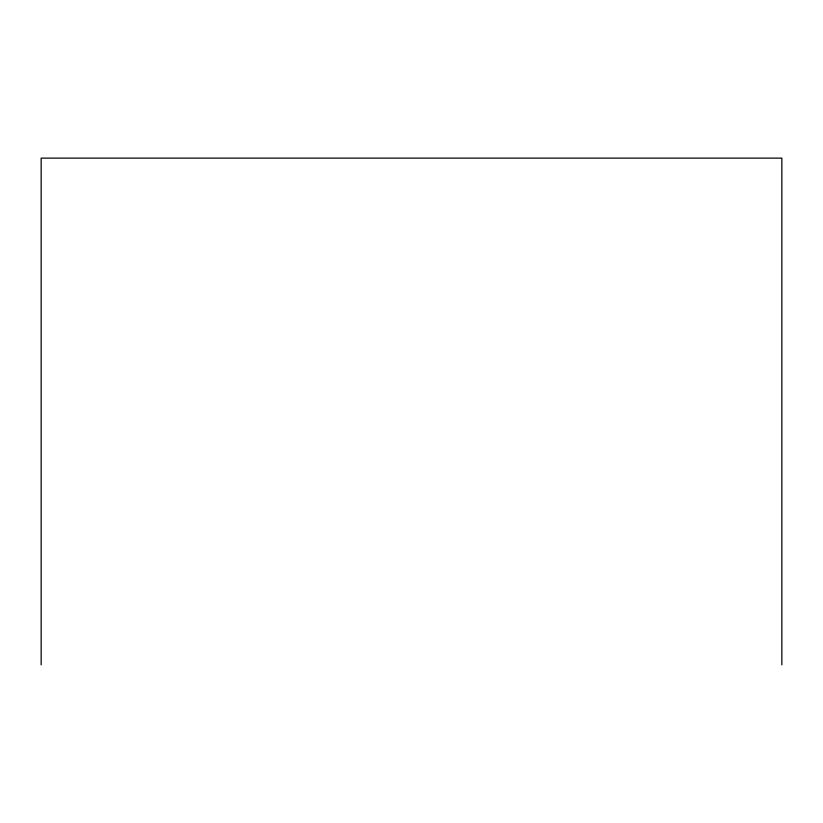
<?xml version="1.0" encoding="UTF-8"?>
<svg xmlns="http://www.w3.org/2000/svg" width="823" height="823" viewBox="0 0 823 823"><rect width="100%" height="100%" fill="white"/><g stroke="black" fill="none" stroke-linecap="round" stroke-linejoin="round"><path stroke-width="1.23" d="M781.85 664.871L781.85 158.129L41.15 158.129L41.15 664.871"/></g></svg>
